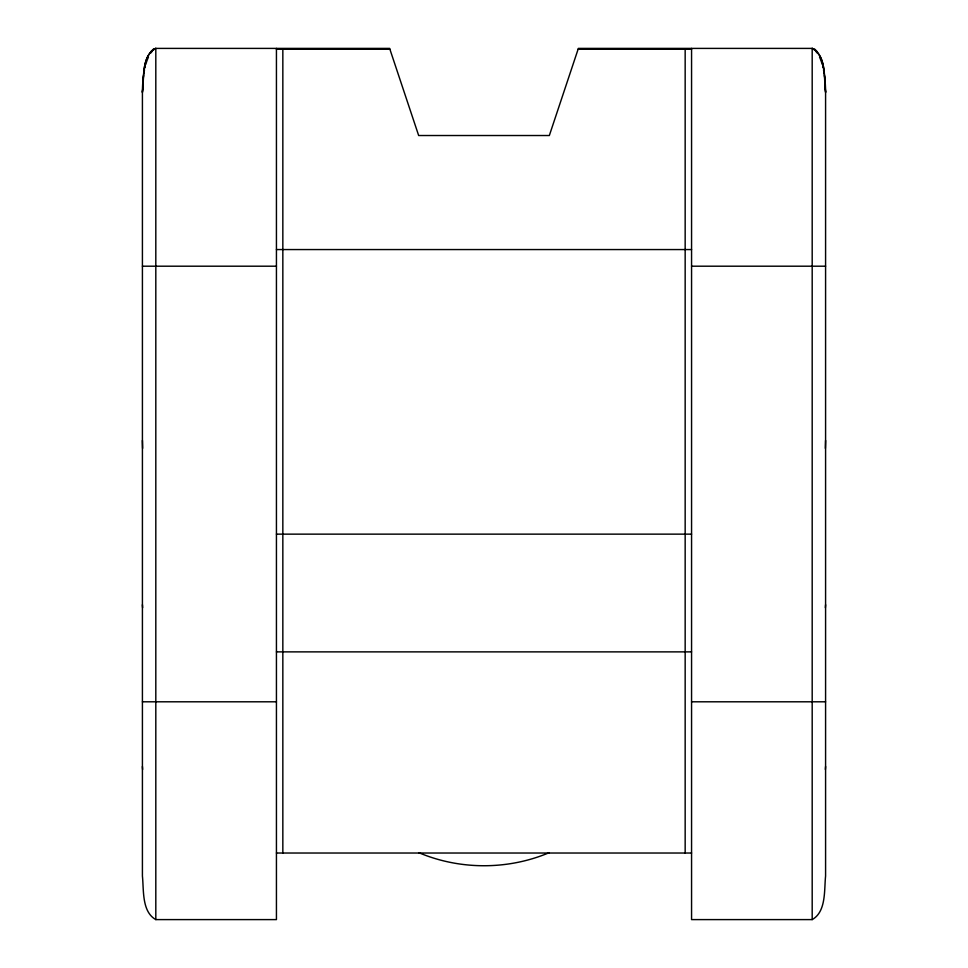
<?xml version="1.0" encoding="UTF-8"?>
<svg xmlns="http://www.w3.org/2000/svg" width="968" height="968" viewBox="0 0 968 968"><rect width="100%" height="100%" fill="white"/><g stroke="black" fill="none" stroke-linecap="round" stroke-linejoin="round"><path stroke-width="1.45" d="M276.437 48.4L276.437 919.6L155.812 919.6C141.667 911.687 143.893 890.209 142.417 876.04L142.417 91.96C144.401 78.747 141.183 55.418 155.812 48.4L389.62 48.4L418.66 135.52L549.34 135.52L578.38 48.4L812.188 48.4C826.817 55.418 823.599 78.747 825.583 91.96L825.583 876.04C824.107 890.209 826.333 911.687 812.188 919.6L691.563 919.6L691.563 48.4M142.417 91.96C144.123 78.311 141.352 55.624 155.812 48.4L155.812 919.6M825.583 440.44L825.365 448.365M825.583 604.734L825.365 607.674M825.583 766.511L825.365 769.451M143.542 75.516L143.07 79.388A144.099 136.706 0 0 0 142.417 92.553M143.821 73.592L144.498 69.793M144.898 67.941L145.333 66.114M145.817 64.336L146.337 62.605A45.75 43.403 0 0 1 148.467 57.112M150.536 51.921L153.38 49.126L155.812 48.4M549.146 852.687C508.006 870.087 459.994 870.087 418.854 852.687M276.437 49.247L389.898 49.247M578.102 49.247L691.563 49.247M276.437 249.562L691.563 249.562M142.417 266.2L276.437 266.2M691.563 266.2L825.583 266.2M276.437 534.142L691.563 534.142M276.437 651.875L691.563 651.875M142.417 701.8L276.437 701.8M691.563 701.8L825.583 701.8M276.437 853.026L691.563 853.026M812.188 919.6L812.188 48.4L814.923 49.32L817.464 51.921M812.188 48.4C826.333 56.313 824.107 77.791 825.583 91.96M822.183 64.336L821.663 62.605A45.75 43.403 0 0 0 819.533 57.112M822.667 66.114L823.102 67.941M823.502 69.793L824.179 73.592M824.458 75.516L824.93 79.388A144.099 136.706 0 0 1 825.583 92.553M142.635 607.674L142.417 604.734M142.635 769.451L142.417 766.511M142.635 448.365L142.417 440.44M685.163 49.247L685.163 853.026M282.837 49.247L282.837 853.026M151.335 52.683A12.499 11.858 0 0 1 151.577 52.417M816.423 52.417A12.499 11.858 0 0 1 816.665 52.683"/></g></svg>
